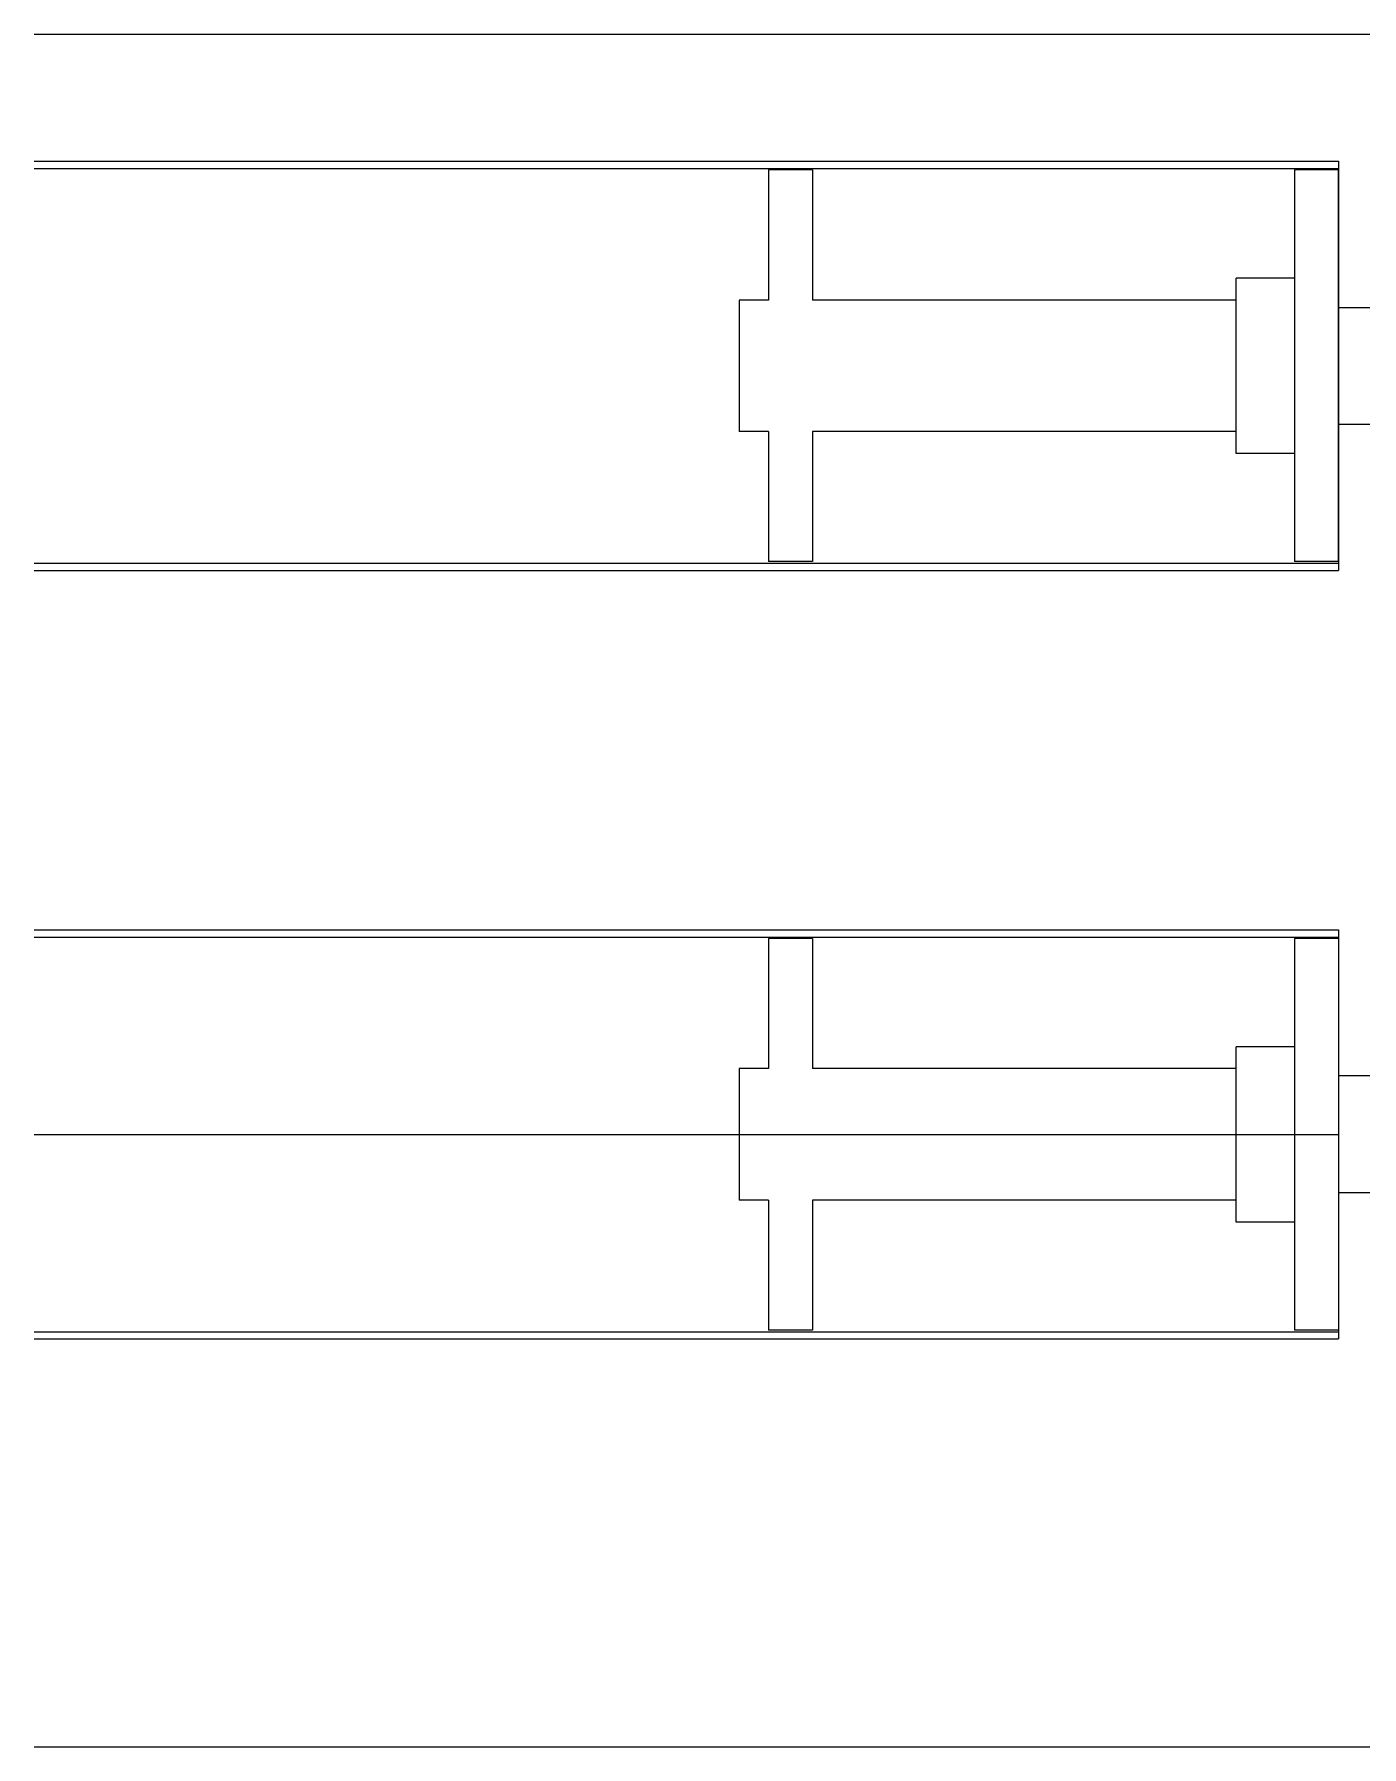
# Model space of a CAD drawing. Header units: millimetres. Extents: x 150937 to 394412, y 327166 to 584759.
# Drawn here: x 245452 to 245906, y 486861 to 487447 of the extents above; entities that cross this region are included whole.
import ezdxf

# ---------------------------------------------------------------- set-up
doc = ezdxf.new("R2010")
doc.units = ezdxf.units.MM

# ---------------------------------------------------------------- blocks, each defined once
blk = doc.blocks.new('shaft_Motor')
for p, q in [((-194.97, 22.5), (-194.97, 67)), ((-179.97, 67), (-194.97, 67)), ((-179.97, 22.5), (-179.97, 67)), ((-15, -67), (-15, 67)), ((0, 67), (-15, 67)), ((0, 67), (0, -67)), ((0, -67), (0, 67)), ((-15, 30), (-35, 30)), ((-35, 30), (-35, -30)), ((-194.97, 22.5), (-204.97, 22.5)), ((-204.97, -22.5), (-204.97, 22.5)), ((-35, 22.5), (-179.97, 22.5)), ((0, 20), (90, 20)), ((90, 20), (90, -20)), ((90, 17.5), (150.35, 17.5)), ((150.35, 17.5), (150.35, 15)), ((150.35, 15), (235.35, 15)), ((150.35, 15), (235.35, 15)), ((150.35, 15), (235.35, 15)), ((235.35, 15), (235.35, -15)), ((235.35, 4), (154.35, 4)), ((235.35, 4), (154.35, 4)), ((235.35, -4), (154.35, -4)), ((90, -17.5), (150.35, -17.5)), ((150.35, -15), (235.35, -15)), ((150.35, -15), (150.35, -17.5)), ((-194.97, -22.5), (-204.97, -22.5)), ((-194.97, -67), (-194.97, -22.5)), ((-35, -22.5), (-179.97, -22.5)), ((-179.97, -67), (-179.97, -22.5)), ((0, -20), (90, -20)), ((-15, -30), (-35, -30)), ((-179.97, -67), (-194.97, -67)), ((0, -67), (-15, -67))]:
    blk.add_line(p, q)
blk.add_arc((154.35, 0), 4, 90, 270)
blk = doc.blocks.new('bearing_shart')
for p, q in [((-194.97, 22.5), (-194.97, 67)), ((-179.97, 67), (-194.97, 67)), ((-179.97, 22.5), (-179.97, 67)), ((-15, -67), (-15, 67)), ((0, 67), (-15, 67)), ((0, -67), (0, 67)), ((-15, 30), (-35, 30)), ((-35, 30), (-35, -30)), ((-194.97, 22.5), (-204.97, 22.5)), ((-204.97, -22.5), (-204.97, 22.5)), ((-35, 22.5), (-179.97, 22.5)), ((68.35, 20), (0, 20)), ((68.35, 20), (68.35, 17.5)), ((108.25, 17.5), (68.35, 17.5)), ((108.25, 17.5), (108.25, -17.5)), ((108.25, -17.5), (68.35, -17.5)), ((68.35, -17.5), (68.35, -20)), ((-194.97, -22.5), (-204.97, -22.5)), ((-194.97, -67), (-194.97, -22.5)), ((-35, -22.5), (-179.97, -22.5)), ((-179.97, -67), (-179.97, -22.5)), ((68.35, -20), (0, -20)), ((-15, -30), (-35, -30)), ((-179.97, -67), (-194.97, -67)), ((0, -67), (-15, -67))]:
    blk.add_line(p, q)

msp = doc.modelspace()

# ---------------------------------------------------------------- linework, layer by layer
for p, q in [((245452.002, 487447.439), (246248.128, 487447.439)), ((245452.002, 487403.999), (245898.128, 487403.999)), ((245898.128, 487403.999), (245898.128, 487263.999)), ((245452.002, 487401.499), (245898.128, 487401.499)), ((245452.002, 487266.499), (245898.128, 487266.499)), ((245452.002, 487263.999), (245898.128, 487263.999)), ((245452.002, 487140.999), (245898.128, 487140.999)), ((245452.002, 487138.499), (245898.128, 487138.499)), ((245898.128, 487140.999), (245898.128, 487000.999)), ((245452.002, 487070.999), (245898.128, 487070.999)), ((245452.002, 487003.499), (245898.128, 487003.499)), ((245452.002, 487000.999), (245898.128, 487000.999)), ((245452.002, 486861.479), (246248.128, 486861.479))]:
    msp.add_line(p, q)

# ---------------------------------------------------------------- block references
at = {"xscale": -1, "rotation": 180}
for name, p in [('shaft_Motor', (245898.128, 487333.999)), ('bearing_shart', (245898.128, 487070.999))]:
    msp.add_blockref(name, p, dxfattribs=at)

doc.saveas('drawing.dxf')
